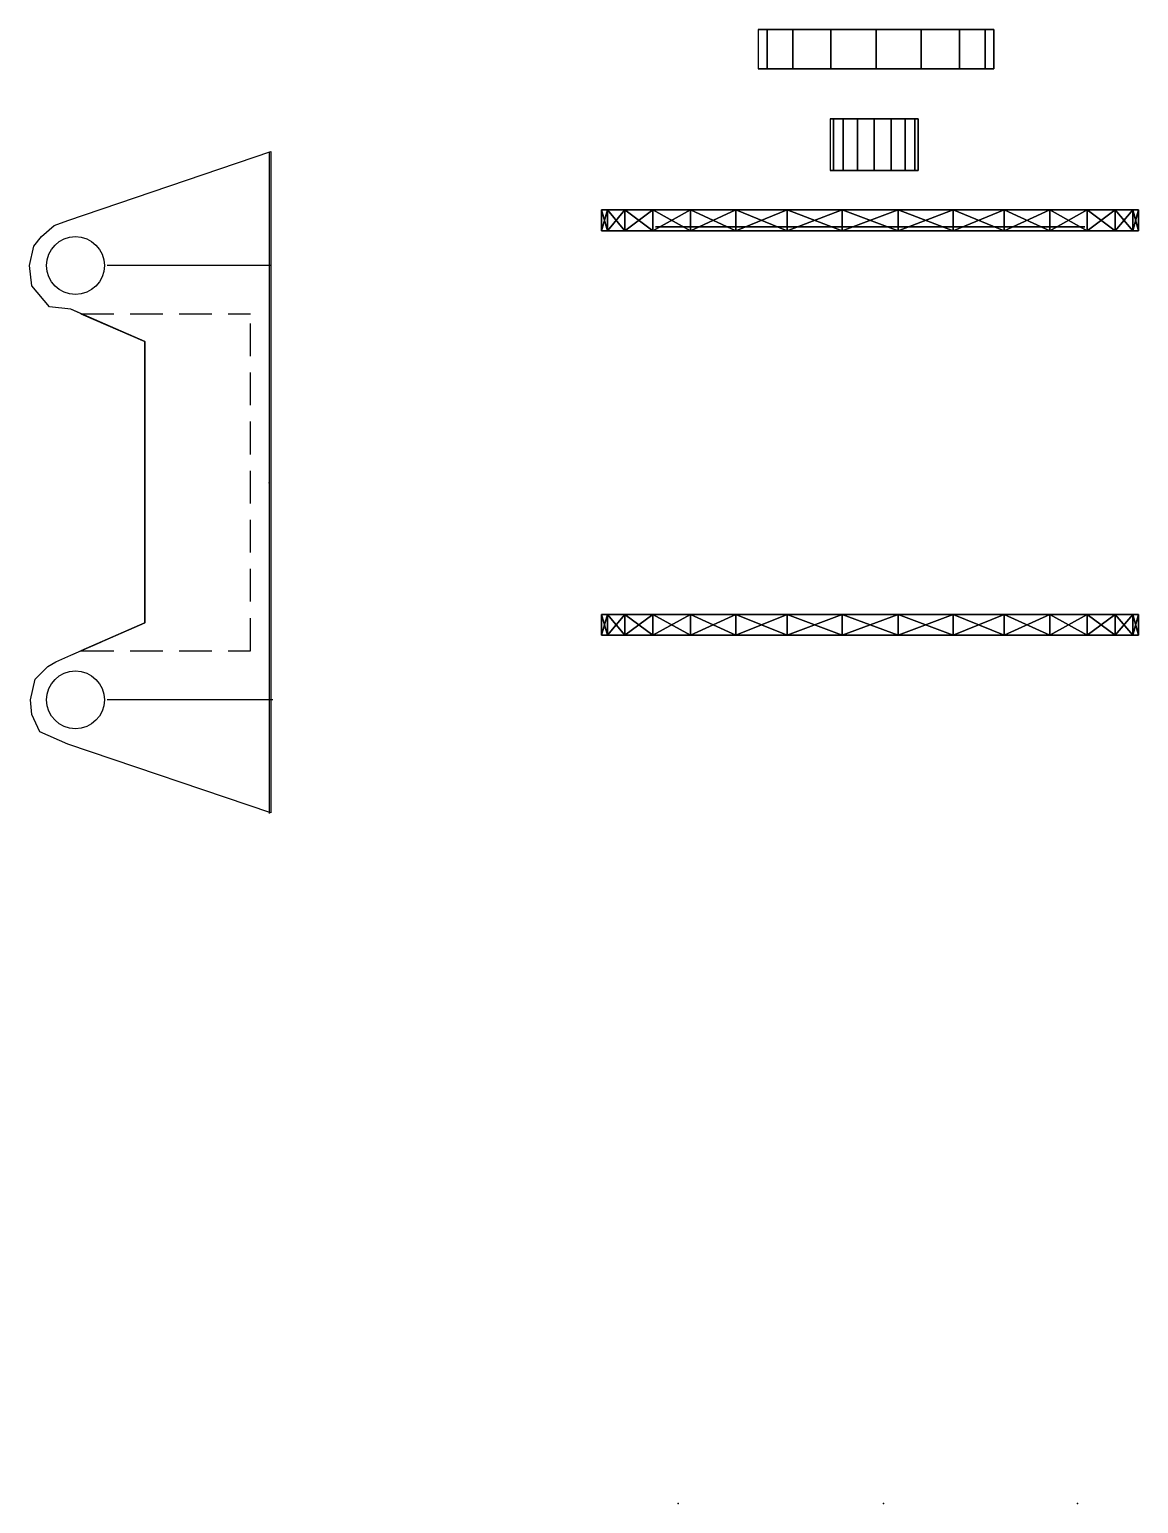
# Model space of a CAD drawing. Header units: inches. Extents: x 6.8 to 15.3, y -0.3 to 11.
import ezdxf

# ---------------------------------------------------------------- set-up
doc = ezdxf.new("R2010")
doc.units = ezdxf.units.IN
doc.header["$MEASUREMENT"] = 0
for name, pattern in [('CENTER', [2, 1.25, -0.25, 0.25, -0.25]), ('HIDDEN', [0.375, 0.25, -0.125]), ('PHANTOM', [2.5, 1.25, -0.25, 0.25, -0.25, 0.25, -0.25])]:
    doc.linetypes.add(name, pattern=pattern)
for name, color, linetype in [('bottom', 10, 'Continuous'), ('default', 50, 'Continuous'), ('Front', 130, 'Continuous'), ('Knob', 1, 'Continuous'), ('motor', 150, 'Continuous'), ('spoolSide', 150, 'Continuous'), ('top', 150, 'Continuous'), ('wirespool', 40, 'Continuous')]:
    doc.layers.add(name, color=color, linetype=linetype)

msp = doc.modelspace()

# ---------------------------------------------------------------- linework, layer by layer
at = {"layer": 'bottom', "color": 9}
for p, q in [((7.078, 9.546, 4.403), (8.628, 10.072, 4.403)), ((8.628, 10.072, 4.403), (8.628, 5.02, 4.403)), ((6.877, 9.423, 4.403), (6.974, 9.508, 4.403)), ((6.974, 9.508, 4.403), (7.078, 9.546, 4.403)), ((6.785, 9.201, 4.403), (6.817, 9.35, 4.403)), ((6.817, 9.35, 4.403), (6.877, 9.423, 4.403)), ((6.804, 9.045, 4.403), (6.785, 9.201, 4.403)), ((6.938, 8.887, 4.403), (6.804, 9.045, 4.403)), ((7.1, 8.867, 4.403), (6.938, 8.887, 4.403)), ((7.667, 8.62, 4.403), (7.1, 8.867, 4.403)), ((7.178, 8.833, 4.403), (7.667, 8.62, 4.403)), ((7.667, 6.472, 4.403), (7.667, 8.62, 4.403)), ((7.667, 8.62, 4.403), (7.667, 6.472, 4.403)), ((7.1, 6.225, 4.403), (7.667, 6.472, 4.403)), ((7.667, 6.472, 4.403), (7.178, 6.259, 4.403)), ((6.986, 6.175, 4.403), (7.1, 6.225, 4.403)), ((6.829, 6.041, 4.403), (6.926, 6.138, 4.403)), ((6.926, 6.138, 4.403), (6.986, 6.175, 4.403)), ((6.793, 5.884, 4.403), (6.829, 6.041, 4.403)), ((6.804, 5.773, 4.403), (6.793, 5.884, 4.403)), ((6.865, 5.639, 4.403), (6.804, 5.773, 4.403)), ((7.078, 5.546, 4.403), (6.865, 5.639, 4.403)), ((8.628, 5.02, 4.403), (7.078, 5.546, 4.403))]:
    msp.add_line(p, q, dxfattribs=at)
at = {"layer": 'bottom', "color": 1, "linetype": 'CENTER'}
for p, q in [((8.628, 9.201, 4.403), (7.136, 9.201, 4.403)), ((8.628, 5.884, 4.403), (7.136, 5.884, 4.403))]:
    msp.add_line(p, q, dxfattribs=at)
at = {"layer": 'bottom', "color": 1, "linetype": 'HIDDEN'}
for p, q in [((7.667, 8.62, 4.403), (7.1, 8.867, 4.403)), ((7.1, 6.225, 4.403), (7.667, 6.472, 4.403)), ((8.643, 5.884, 4.403), (7.825, 5.884, 4.403))]:
    msp.add_line(p, q, dxfattribs=at)
at = {"layer": 'bottom', "color": 254, "linetype": 'HIDDEN'}
for p, q in [((7.178, 8.833, 4.403), (8.472, 8.833, 4.403)), ((8.472, 6.259, 4.403), (8.472, 8.833, 4.403)), ((7.178, 6.259, 4.403), (8.472, 6.259, 4.403))]:
    msp.add_line(p, q, dxfattribs=at)
at = {"layer": 'default', "color": 253, "extrusion": (-1, 1.22465e-16, 0)}
for p, q in [((8.615, 10.068, 7.112), (8.615, 5.016, 7.112)), ((8.615, 10.068, 6.954), (8.615, 5.016, 6.954)), ((8.615, 10.068, 4.547), (8.615, 5.016, 4.547)), ((8.615, 10.068, 4.389), (8.615, 5.016, 4.389)), ((8.615, 10.068, 4.547), (8.615, 5.016, 4.547)), ((8.615, 10.068, 4.389), (8.615, 5.016, 4.389)), ((8.615, 10.068, 7.112), (8.615, 5.016, 7.112)), ((8.615, 10.068, 6.954), (8.615, 5.016, 6.954))]:
    msp.add_line(p, q, dxfattribs=at)
at = {"layer": 'default', "extrusion": (-1, 1.22465e-16, 0)}
for p, q in [((8.615, 10.068, 7.112), (8.615, 5.016, 7.112)), ((8.615, 10.068, 6.954), (8.615, 5.016, 6.954)), ((8.615, 10.068, 4.547), (8.615, 5.016, 4.547)), ((8.615, 10.068, 4.389), (8.615, 5.016, 4.389))]:
    msp.add_line(p, q, dxfattribs=at)
at = {"layer": 'default', "color": 9, "extrusion": (-1, 1.22465e-16, 0)}
for p, q in [((8.615, 10.068, 7.112), (8.615, 5.016, 7.112)), ((8.615, 10.068, 4.389), (8.615, 5.016, 4.389))]:
    msp.add_line(p, q, dxfattribs=at)
at = {"layer": 'default', "color": 3, "extrusion": (-1, 1.22465e-16, 0)}
for p, q in [((8.615, 9.054, 4.388), (8.615, 9.054, 4.323)), ((8.615, 9.054, 7.285), (8.615, 9.054, 7.134))]:
    msp.add_line(p, q, dxfattribs=at)
at = {"layer": 'default', "color": 1, "extrusion": (-1, 1.22465e-16, 0)}
for p in [(8.615, 7.542, 5.751), (8.615, 7.542, 7.112)]:
    msp.add_point(p, dxfattribs=at)
at = {"layer": 'Front', "color": 254, "extrusion": (-1, 1.22465e-16, 0)}
for p, q in [((8.615, 8.881, 6.954), (8.615, 8.881, 4.547)), ((8.615, 5.564, 6.954), (8.615, 5.564, 4.547))]:
    msp.add_line(p, q, dxfattribs=at)
at = {"layer": 'motor', "extrusion": (3.67394e-16, 1, 0), "const_width": 0.01, "elevation": -0.254}
for points in [[(-11.739, 9.55, 0.098491), (-11.796, 9.539, 0.098491), (-11.844, 9.507, 0.098491), (-11.876, 9.459, 0.098491), (-11.887, 9.402, 0.098491), (-11.876, 9.346, 0.098491), (-11.844, 9.298, 0.098491), (-11.796, 9.266, 0.098491), (-11.739, 9.255, 0.098491), (-11.683, 9.266, 0.098491), (-11.635, 9.298, 0.098491), (-11.603, 9.346, 0.098491), (-11.591, 9.402, 0.098491), (-11.603, 9.459, 0.098491), (-11.635, 9.507, 0.098491), (-11.683, 9.539, 0.098491)], [(-13.272, 10.877, 0.098491), (-13.814, 10.769, 0.098491), (-14.273, 10.462, 0.098491), (-14.58, 10.003, 0.098491), (-14.688, 9.461, 0.098491), (-14.58, 8.919, 0.098491), (-14.273, 8.459, 0.098491), (-13.814, 8.152, 0.098491), (-13.272, 8.045, 0.098491), (-12.73, 8.152, 0.098491), (-12.27, 8.459, 0.098491), (-11.963, 8.919, 0.098491), (-11.856, 9.461, 0.098491), (-11.963, 10.003, 0.098491), (-12.27, 10.462, 0.098491), (-12.73, 10.769, 0.098491)]]:
    msp.add_lwpolyline(points, format="xyb", close=True, dxfattribs=at)
at = {"layer": 'motor', "linetype": 'PHANTOM', "extrusion": (3.67394e-16, 1, 0), "const_width": 0.005, "elevation": -0.254}
for points in [[(-11.673, 9.402), (-11.739, 9.402)], [(-11.739, 9.402), (-11.739, 9.471)], [(-11.739, 9.327), (-11.739, 9.402)], [(-11.739, 9.402), (-11.863, 9.402)], [(-14.666, 9.517), (-14.789, 9.517)], [(-14.789, 9.517), (-14.789, 9.586)], [(-14.789, 9.442), (-14.789, 9.517)], [(-14.789, 9.517), (-14.856, 9.517)]]:
    msp.add_lwpolyline(points, dxfattribs=at)
at = {"layer": 'motor', "extrusion": (3.67394e-16, 1, 0), "const_width": 0.01, "elevation": -0.254}
for points in [[(-13.021, 11.024), (-13.048, 10.818)], [(-13.187, 11.15), (-13.021, 11.024)], [(-13.048, 10.818), (-13.24, 10.737)], [(-13.142, 8.092), (-13.115, 7.886)], [(-13.115, 7.886), (-13.281, 7.76)], [(-13.334, 8.173), (-13.142, 8.092)], [(-13.379, 11.07), (-13.187, 11.15)], [(-13.24, 10.737), (-13.405, 10.864)], [(-13.281, 7.76), (-13.473, 7.84)], [(-13.5, 8.046), (-13.334, 8.173)], [(-13.405, 10.864), (-13.379, 11.07)], [(-13.473, 7.84), (-13.5, 8.046)]]:
    msp.add_lwpolyline(points, dxfattribs=at)
at = {"layer": 'motor', "extrusion": (3.67394e-16, 1, 0)}
for p in [(11.739, -0.254, 9.402), (13.308, -0.254, 7.966), (14.789, -0.254, 9.517)]:
    msp.add_point(p, dxfattribs=at)
at = {"layer": 'top', "color": 9}
for p, q in [((7.078, 9.546, 7.127), (8.628, 10.072, 7.127)), ((8.628, 10.072, 7.127), (8.628, 5.02, 7.127)), ((6.877, 9.423, 7.127), (6.974, 9.508, 7.127)), ((6.974, 9.508, 7.127), (7.078, 9.546, 7.127)), ((6.785, 9.201, 7.127), (6.817, 9.35, 7.127)), ((6.817, 9.35, 7.127), (6.877, 9.423, 7.127)), ((6.804, 9.045, 7.127), (6.785, 9.201, 7.127)), ((6.938, 8.887, 7.127), (6.804, 9.045, 7.127)), ((7.1, 8.867, 7.127), (6.938, 8.887, 7.127)), ((7.667, 8.62, 7.127), (7.1, 8.867, 7.127)), ((7.178, 8.833, 7.127), (7.667, 8.62, 7.127)), ((7.667, 6.472, 7.127), (7.667, 8.62, 7.127)), ((7.667, 8.62, 7.127), (7.667, 6.472, 7.127)), ((7.1, 6.225, 7.127), (7.667, 6.472, 7.127)), ((7.667, 6.472, 7.127), (7.178, 6.259, 7.127)), ((6.986, 6.175, 7.127), (7.1, 6.225, 7.127)), ((6.829, 6.041, 7.127), (6.926, 6.138, 7.127)), ((6.926, 6.138, 7.127), (6.986, 6.175, 7.127)), ((6.793, 5.884, 7.127), (6.829, 6.041, 7.127)), ((6.804, 5.773, 7.127), (6.793, 5.884, 7.127)), ((6.865, 5.639, 7.127), (6.804, 5.773, 7.127)), ((7.078, 5.546, 7.127), (6.865, 5.639, 7.127)), ((8.628, 5.02, 7.127), (7.078, 5.546, 7.127))]:
    msp.add_line(p, q, dxfattribs=at)
at = {"layer": 'top', "color": 1, "linetype": 'CENTER'}
for p, q in [((8.628, 9.201, 7.127), (7.136, 9.201, 7.127)), ((8.628, 5.884, 7.127), (7.136, 5.884, 7.127))]:
    msp.add_line(p, q, dxfattribs=at)
at = {"layer": 'top', "color": 1, "linetype": 'HIDDEN'}
for p, q in [((7.667, 8.62, 7.127), (7.1, 8.867, 7.127)), ((7.1, 6.225, 7.127), (7.667, 6.472, 7.127)), ((8.643, 5.884, 7.127), (7.825, 5.884, 7.127))]:
    msp.add_line(p, q, dxfattribs=at)
at = {"layer": 'top', "color": 254, "linetype": 'HIDDEN'}
for p, q in [((7.178, 8.833, 7.127), (8.472, 8.833, 7.127)), ((8.472, 6.259, 7.127), (8.472, 8.833, 7.127)), ((7.178, 6.259, 7.127), (8.472, 6.259, 7.127))]:
    msp.add_line(p, q, dxfattribs=at)
at = {"layer": 'top', "color": 3}
for centre in [(7.136, 9.201, 7.127), (7.136, 5.884, 7.127)]:
    msp.add_circle(centre, 0.221, dxfattribs=at)
at = {"layer": 'wirespool', "extrusion": (-2.44929e-16, -1, 0)}
msp.add_circle((13.205, 9.537, -9.497), 1.64, dxfattribs=at)

# ---------------------------------------------------------------- meshes
at = {"layer": 'Knob'}
mesh = msp.add_polymesh((4, 16), dxfattribs=dict(at, n_close=True))
for k, corner in enumerate([(13.251, 10.704, 9.499), (13.251, 10.704, 9.499), (13.251, 10.704, 9.499), (13.251, 10.704, 9.499), (13.251, 10.704, 9.499), (13.251, 10.704, 9.499), (13.251, 10.704, 9.499), (13.251, 10.704, 9.499), (13.251, 10.704, 9.499), (13.251, 10.704, 9.499), (13.251, 10.704, 9.499), (13.251, 10.704, 9.499), (13.251, 10.704, 9.499), (13.251, 10.704, 9.499), (13.251, 10.704, 9.499), (13.251, 10.704, 9.499), (12.35, 10.704, 9.499), (12.419, 10.704, 9.844), (12.614, 10.704, 10.136), (12.906, 10.704, 10.331), (13.251, 10.704, 10.4), (13.595, 10.704, 10.331), (13.888, 10.704, 10.136), (14.083, 10.704, 9.844), (14.151, 10.704, 9.499), (14.083, 10.704, 9.155), (13.888, 10.704, 8.863), (13.595, 10.704, 8.668), (13.251, 10.704, 8.599), (12.906, 10.704, 8.668), (12.614, 10.704, 8.863), (12.419, 10.704, 9.155), (12.35, 11.004, 9.499), (12.419, 11.004, 9.844), (12.614, 11.004, 10.136), (12.906, 11.004, 10.331), (13.251, 11.004, 10.4), (13.595, 11.004, 10.331), (13.888, 11.004, 10.136), (14.083, 11.004, 9.844), (14.151, 11.004, 9.499), (14.083, 11.004, 9.155), (13.888, 11.004, 8.863), (13.595, 11.004, 8.668), (13.251, 11.004, 8.599), (12.906, 11.004, 8.668), (12.614, 11.004, 8.863), (12.419, 11.004, 9.155), (13.251, 11.004, 9.499), (13.251, 11.004, 9.499), (13.251, 11.004, 9.499), (13.251, 11.004, 9.499), (13.251, 11.004, 9.499), (13.251, 11.004, 9.499), (13.251, 11.004, 9.499), (13.251, 11.004, 9.499), (13.251, 11.004, 9.499), (13.251, 11.004, 9.499), (13.251, 11.004, 9.499), (13.251, 11.004, 9.499), (13.251, 11.004, 9.499), (13.251, 11.004, 9.499), (13.251, 11.004, 9.499), (13.251, 11.004, 9.499)]):
    mesh.set_mesh_vertex(divmod(k, 16), corner)
mesh = msp.add_polymesh((4, 16), dxfattribs=dict(at, n_close=True))
for k, corner in enumerate([(13.236, 9.926, 9.5), (13.236, 9.926, 9.5), (13.236, 9.926, 9.5), (13.236, 9.926, 9.5), (13.236, 9.926, 9.5), (13.236, 9.926, 9.5), (13.236, 9.926, 9.5), (13.236, 9.926, 9.5), (13.236, 9.926, 9.5), (13.236, 9.926, 9.5), (13.236, 9.926, 9.5), (13.236, 9.926, 9.5), (13.236, 9.926, 9.5), (13.236, 9.926, 9.5), (13.236, 9.926, 9.5), (13.236, 9.926, 9.5), (12.9, 9.926, 9.5), (12.926, 9.926, 9.628), (12.999, 9.926, 9.737), (13.108, 9.926, 9.81), (13.236, 9.926, 9.836), (13.365, 9.926, 9.81), (13.474, 9.926, 9.737), (13.547, 9.926, 9.628), (13.572, 9.926, 9.5), (13.547, 9.926, 9.371), (13.474, 9.926, 9.262), (13.365, 9.926, 9.189), (13.236, 9.926, 9.164), (13.108, 9.926, 9.189), (12.999, 9.926, 9.262), (12.926, 9.926, 9.371), (12.9, 10.322, 9.5), (12.926, 10.322, 9.628), (12.999, 10.322, 9.737), (13.108, 10.322, 9.81), (13.236, 10.322, 9.836), (13.365, 10.322, 9.81), (13.474, 10.322, 9.737), (13.547, 10.322, 9.628), (13.572, 10.322, 9.5), (13.547, 10.322, 9.371), (13.474, 10.322, 9.262), (13.365, 10.322, 9.189), (13.236, 10.322, 9.164), (13.108, 10.322, 9.189), (12.999, 10.322, 9.262), (12.926, 10.322, 9.371), (13.236, 10.322, 9.5), (13.236, 10.322, 9.5), (13.236, 10.322, 9.5), (13.236, 10.322, 9.5), (13.236, 10.322, 9.5), (13.236, 10.322, 9.5), (13.236, 10.322, 9.5), (13.236, 10.322, 9.5), (13.236, 10.322, 9.5), (13.236, 10.322, 9.5), (13.236, 10.322, 9.5), (13.236, 10.322, 9.5), (13.236, 10.322, 9.5), (13.236, 10.322, 9.5), (13.236, 10.322, 9.5), (13.236, 10.322, 9.5)]):
    mesh.set_mesh_vertex(divmod(k, 16), corner)
at = {"layer": 'spoolSide'}
mesh = msp.add_polyface(dxfattribs=at)
corners = [(11.155, 9.627, 9.518), (11.2, 9.627, 9.091), (11.333, 9.627, 8.684), (11.547, 9.627, 8.313), (11.834, 9.627, 7.994), (12.18, 9.627, 7.742), (12.572, 9.627, 7.568), (12.991, 9.627, 7.479), (13.42, 9.627, 7.479), (13.839, 9.627, 7.568), (14.23, 9.627, 7.742), (14.577, 9.627, 7.994), (14.864, 9.627, 8.313), (15.078, 9.627, 8.684), (15.211, 9.627, 9.091), (15.255, 9.627, 9.518), (15.211, 9.627, 9.944), (15.078, 9.627, 10.351), (14.864, 9.627, 10.723), (14.577, 9.627, 11.041), (14.23, 9.627, 11.293), (13.839, 9.627, 11.467), (13.42, 9.627, 11.556), (12.991, 9.627, 11.556), (12.572, 9.627, 11.467), (12.18, 9.627, 11.293), (11.834, 9.627, 11.041), (11.547, 9.627, 10.723), (11.333, 9.627, 10.351), (11.2, 9.627, 9.944), (11.155, 9.467, 9.518), (11.2, 9.467, 9.944), (11.333, 9.467, 10.351), (11.547, 9.467, 10.723), (11.834, 9.467, 11.041), (12.18, 9.467, 11.293), (12.572, 9.467, 11.467), (12.991, 9.467, 11.556), (13.42, 9.467, 11.556), (13.839, 9.467, 11.467), (14.23, 9.467, 11.293), (14.577, 9.467, 11.041), (14.864, 9.467, 10.723), (15.078, 9.467, 10.351), (15.211, 9.467, 9.944), (15.255, 9.467, 9.518), (15.211, 9.467, 9.091), (15.078, 9.467, 8.684), (14.864, 9.467, 8.313), (14.577, 9.467, 7.994), (14.23, 9.467, 7.742), (13.839, 9.467, 7.568), (13.42, 9.467, 7.479), (12.991, 9.467, 7.479), (12.572, 9.467, 7.568), (12.18, 9.467, 7.742), (11.834, 9.467, 7.994), (11.547, 9.467, 8.313), (11.333, 9.467, 8.684), (11.2, 9.467, 9.091)]
mesh.append_faces([[corners[k] for k in face] for face in [(1, 30, 0), (59, 2, 58), (7, 9, 8), (37, 39, 38)]], dxfattribs={"vtx0": -1})
mesh.append_faces([[corners[k] for k in face] for face in [(29, 16, 0)]], dxfattribs={"vtx0": -1, "vtx1": -1})
mesh.append_faces([[corners[k] for k in face] for face in [(24, 22, 21), (25, 21, 20), (26, 20, 19), (27, 19, 18), (28, 18, 17), (29, 17, 16), (0, 16, 15), (1, 15, 14), (2, 14, 13), (3, 13, 12), (4, 12, 11), (5, 11, 10), (6, 10, 9), (54, 52, 51), (55, 51, 50), (56, 50, 49), (57, 49, 48), (58, 48, 47), (59, 47, 46), (30, 46, 45), (31, 45, 44), (32, 44, 43), (33, 43, 42), (34, 42, 41), (35, 41, 40), (36, 40, 39), (46, 30, 59)]], dxfattribs={"vtx0": -1, "vtx2": -1})
mesh.append_faces([[corners[k] for k in face] for face in [(1, 2, 59), (30, 31, 0), (31, 32, 29), (32, 33, 28), (33, 34, 27), (34, 35, 26), (35, 36, 25), (36, 37, 24), (37, 38, 23), (38, 39, 22), (39, 40, 21), (40, 41, 20), (41, 42, 19), (42, 43, 18), (43, 44, 17), (44, 45, 16), (45, 46, 15), (46, 47, 14), (47, 48, 13), (48, 49, 12), (49, 50, 11), (50, 51, 10), (51, 52, 9), (52, 53, 8), (53, 54, 7), (54, 55, 6), (55, 56, 5), (56, 57, 4), (57, 58, 3), (23, 22, 24), (53, 52, 54)]], dxfattribs={"vtx1": -1})
mesh.append_faces([[corners[k] for k in face] for face in [(7, 6, 9), (29, 28, 17), (28, 27, 18), (27, 26, 19), (26, 25, 20), (25, 24, 21), (6, 5, 10), (5, 4, 11), (4, 3, 12), (3, 2, 13), (2, 1, 14), (1, 0, 15), (37, 36, 39), (59, 58, 47), (58, 57, 48), (57, 56, 49), (56, 55, 50), (55, 54, 51), (36, 35, 40), (35, 34, 41), (34, 33, 42), (33, 32, 43), (32, 31, 44), (31, 30, 45)]], dxfattribs={"vtx1": -1, "vtx2": -1})
mesh.append_faces([[corners[k] for k in face] for face in [(1, 59, 30), (58, 2, 3), (57, 3, 4), (56, 4, 5), (55, 5, 6), (54, 6, 7), (53, 7, 8), (52, 8, 9), (51, 9, 10), (50, 10, 11), (49, 11, 12), (48, 12, 13), (47, 13, 14), (46, 14, 15), (45, 15, 16), (44, 16, 17), (43, 17, 18), (42, 18, 19), (41, 19, 20), (40, 20, 21), (39, 21, 22), (38, 22, 23), (37, 23, 24), (36, 24, 25), (35, 25, 26), (34, 26, 27), (33, 27, 28), (32, 28, 29), (31, 29, 0)]], dxfattribs={"vtx2": -1})
mesh = msp.add_polyface(dxfattribs=at)
corners = [(11.155, 6.537, 9.462), (11.2, 6.537, 9.036), (11.333, 6.537, 8.628), (11.547, 6.537, 8.257), (11.834, 6.537, 7.939), (12.18, 6.537, 7.687), (12.572, 6.537, 7.512), (12.991, 6.537, 7.423), (13.42, 6.537, 7.423), (13.839, 6.537, 7.512), (14.23, 6.537, 7.687), (14.577, 6.537, 7.939), (14.864, 6.537, 8.257), (15.078, 6.537, 8.628), (15.211, 6.537, 9.036), (15.255, 6.537, 9.462), (15.211, 6.537, 9.888), (15.078, 6.537, 10.296), (14.864, 6.537, 10.667), (14.577, 6.537, 10.985), (14.23, 6.537, 11.237), (13.839, 6.537, 11.412), (13.42, 6.537, 11.501), (12.991, 6.537, 11.501), (12.572, 6.537, 11.412), (12.18, 6.537, 11.237), (11.834, 6.537, 10.985), (11.547, 6.537, 10.667), (11.333, 6.537, 10.296), (11.2, 6.537, 9.888), (11.155, 6.377, 9.462), (11.2, 6.377, 9.888), (11.333, 6.377, 10.296), (11.547, 6.377, 10.667), (11.834, 6.377, 10.985), (12.18, 6.377, 11.237), (12.572, 6.377, 11.412), (12.991, 6.377, 11.501), (13.42, 6.377, 11.501), (13.839, 6.377, 11.412), (14.23, 6.377, 11.237), (14.577, 6.377, 10.985), (14.864, 6.377, 10.667), (15.078, 6.377, 10.296), (15.211, 6.377, 9.888), (15.255, 6.377, 9.462), (15.211, 6.377, 9.036), (15.078, 6.377, 8.628), (14.864, 6.377, 8.257), (14.577, 6.377, 7.939), (14.23, 6.377, 7.687), (13.839, 6.377, 7.512), (13.42, 6.377, 7.423), (12.991, 6.377, 7.423), (12.572, 6.377, 7.512), (12.18, 6.377, 7.687), (11.834, 6.377, 7.939), (11.547, 6.377, 8.257), (11.333, 6.377, 8.628), (11.2, 6.377, 9.036)]
mesh.append_faces([[corners[k] for k in face] for face in [(1, 30, 0), (59, 2, 58), (7, 9, 8), (37, 39, 38)]], dxfattribs={"vtx0": -1})
mesh.append_faces([[corners[k] for k in face] for face in [(29, 16, 0)]], dxfattribs={"vtx0": -1, "vtx1": -1})
mesh.append_faces([[corners[k] for k in face] for face in [(24, 22, 21), (25, 21, 20), (26, 20, 19), (27, 19, 18), (28, 18, 17), (29, 17, 16), (0, 16, 15), (1, 15, 14), (2, 14, 13), (3, 13, 12), (4, 12, 11), (5, 11, 10), (6, 10, 9), (54, 52, 51), (55, 51, 50), (56, 50, 49), (57, 49, 48), (58, 48, 47), (59, 47, 46), (30, 46, 45), (31, 45, 44), (32, 44, 43), (33, 43, 42), (34, 42, 41), (35, 41, 40), (36, 40, 39), (46, 30, 59)]], dxfattribs={"vtx0": -1, "vtx2": -1})
mesh.append_faces([[corners[k] for k in face] for face in [(1, 2, 59), (30, 31, 0), (31, 32, 29), (32, 33, 28), (33, 34, 27), (34, 35, 26), (35, 36, 25), (36, 37, 24), (37, 38, 23), (38, 39, 22), (39, 40, 21), (40, 41, 20), (41, 42, 19), (42, 43, 18), (43, 44, 17), (44, 45, 16), (45, 46, 15), (46, 47, 14), (47, 48, 13), (48, 49, 12), (49, 50, 11), (50, 51, 10), (51, 52, 9), (52, 53, 8), (53, 54, 7), (54, 55, 6), (55, 56, 5), (56, 57, 4), (57, 58, 3), (23, 22, 24), (53, 52, 54)]], dxfattribs={"vtx1": -1})
mesh.append_faces([[corners[k] for k in face] for face in [(7, 6, 9), (29, 28, 17), (28, 27, 18), (27, 26, 19), (26, 25, 20), (25, 24, 21), (6, 5, 10), (5, 4, 11), (4, 3, 12), (3, 2, 13), (2, 1, 14), (1, 0, 15), (37, 36, 39), (59, 58, 47), (58, 57, 48), (57, 56, 49), (56, 55, 50), (55, 54, 51), (36, 35, 40), (35, 34, 41), (34, 33, 42), (33, 32, 43), (32, 31, 44), (31, 30, 45)]], dxfattribs={"vtx1": -1, "vtx2": -1})
mesh.append_faces([[corners[k] for k in face] for face in [(1, 59, 30), (58, 2, 3), (57, 3, 4), (56, 4, 5), (55, 5, 6), (54, 6, 7), (53, 7, 8), (52, 8, 9), (51, 9, 10), (50, 10, 11), (49, 11, 12), (48, 12, 13), (47, 13, 14), (46, 14, 15), (45, 15, 16), (44, 16, 17), (43, 17, 18), (42, 18, 19), (41, 19, 20), (40, 20, 21), (39, 21, 22), (38, 22, 23), (37, 23, 24), (36, 24, 25), (35, 25, 26), (34, 26, 27), (33, 27, 28), (32, 28, 29), (31, 29, 0)]], dxfattribs={"vtx2": -1})

doc.saveas('drawing.dxf')
